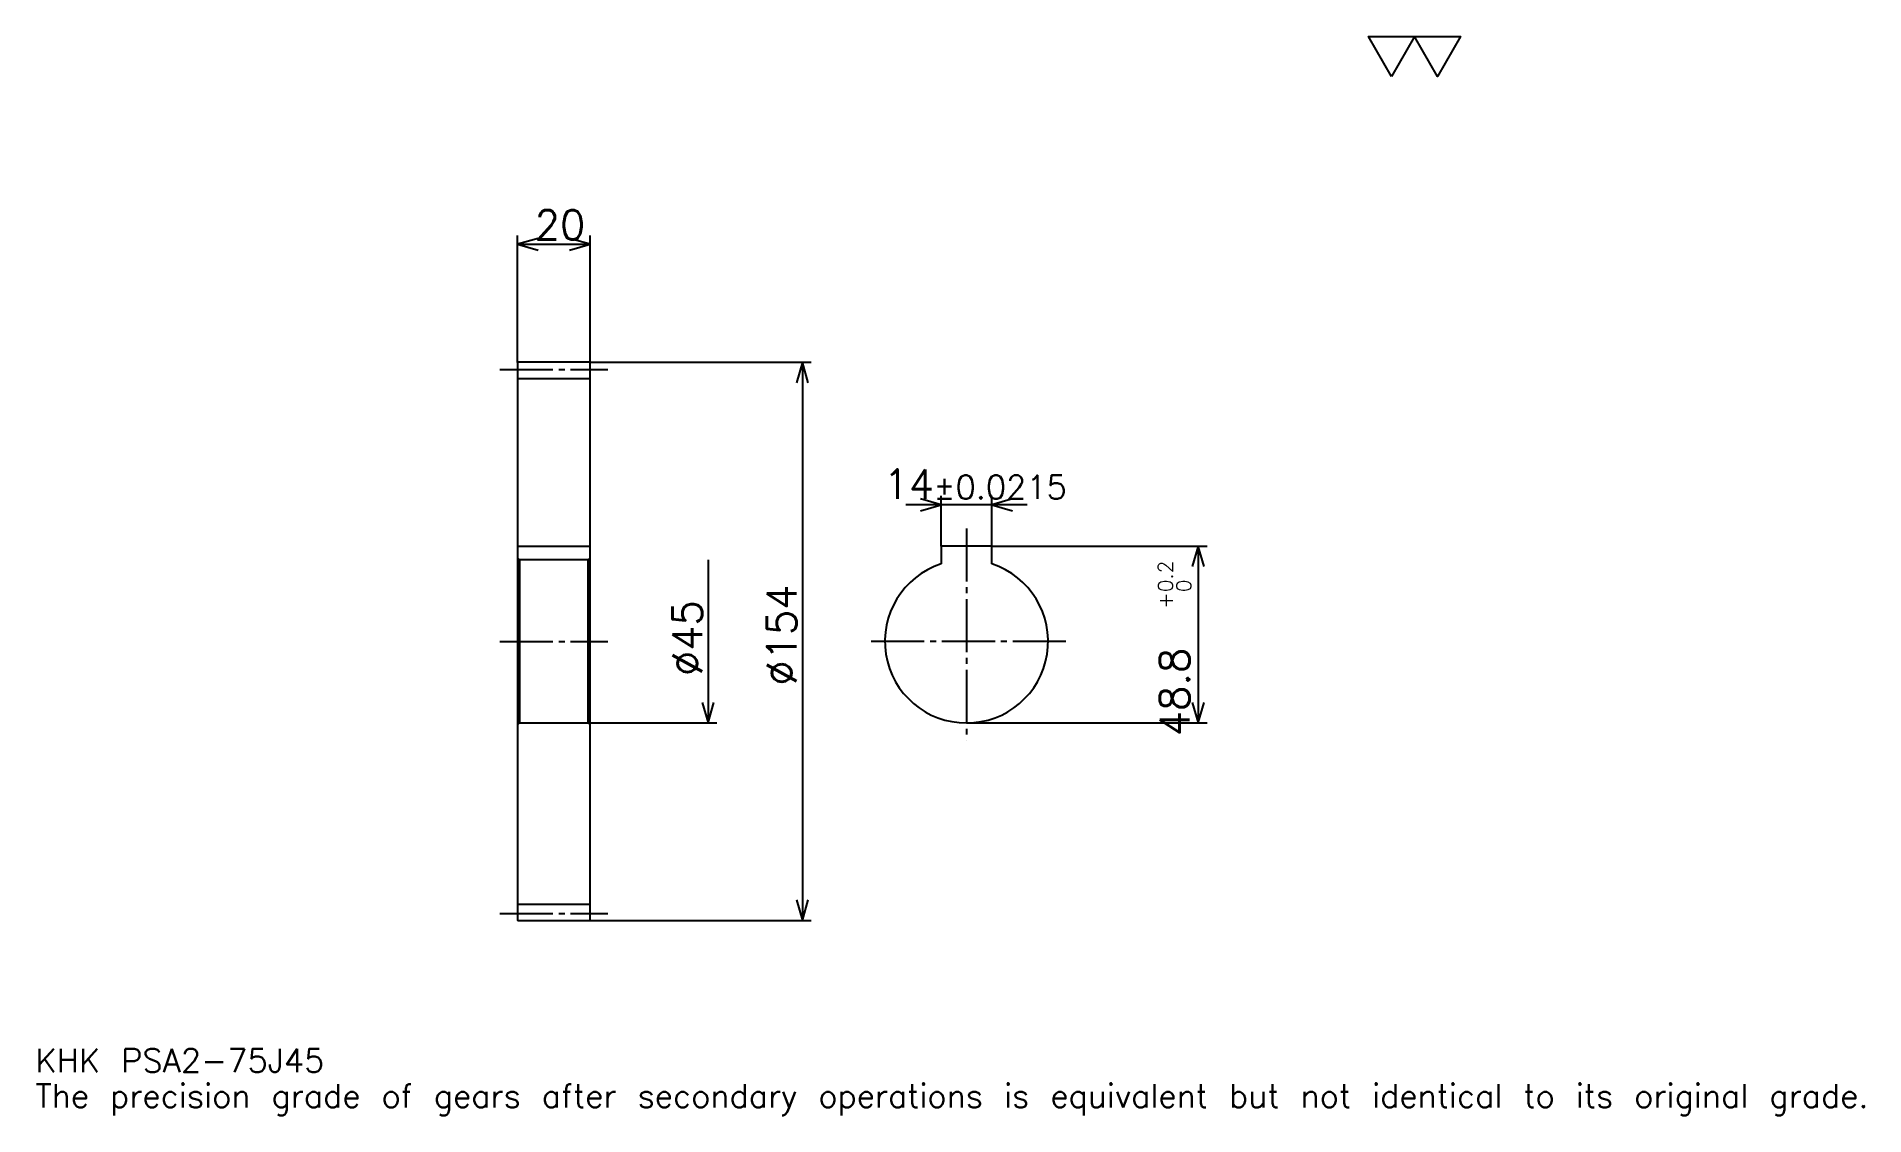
# Model space of a CAD drawing. Extents: x 17 to 520, y 6 to 303.
import ezdxf

# ---------------------------------------------------------------- set-up
doc = ezdxf.new("R2010")
doc.units = 0
doc.linetypes.add('DASHDOT', pattern=[19.5, 14.625, -1.625, 1.625, -1.625])
doc.layers.get('0').update_dxf_attribs({"linetype": 'CONTINUOUS'})
doc.layers.add('DASHDOT', color=6, linetype='DASHDOT')
doc.styles.add('KANJI', font='TXT', dxfattribs={"bigfont": 'BIGFONT'})

msp = doc.modelspace()

# ---------------------------------------------------------------- linework, layer by layer
at = {"color": 5}
for p, q in [((149.125, 213.6875), (149.125, 248.625)), ((169.125, 213.6875), (169.125, 248.625)), ((149.125, 246.1875), (169.125, 246.1875)), ((149.125, 213.587494), (149.125, 213.6875)), ((169.024994, 213.6875), (169.125, 213.6875)), ((169.125, 213.6875), (230.0625, 213.6875)), ((169.125, 213.587494), (169.125, 213.6875)), ((227.625, 213.6875), (227.625, 59.6875)), ((265.875, 162.987503), (265.875, 176.800003)), ((279.875, 162.987503), (279.875, 176.800003)), ((289.625, 174.362503), (256.125, 174.362503)), ((279.875, 162.987503), (339.1875, 162.987503)), ((336.75, 162.987503), (336.75, 114.1875)), ((201.625, 159.1875), (201.625, 114.1875)), ((169.125, 114.1875), (204.0625, 114.1875)), ((272.875, 114.1875), (339.1875, 114.1875)), ((169.024994, 59.6875), (169.125, 59.6875)), ((169.125, 59.6875), (230.0625, 59.6875))]:
    msp.add_line(p, q, dxfattribs=at)
at = {"color": 4}
for p, q in [((149.125, 209.1875), (169.125, 209.1875)), ((149.125, 162.987503), (169.125, 162.987503)), ((169.125, 159.6875), (168.625, 159.1875)), ((149.125, 113.6875), (149.625, 114.1875)), ((169.125, 113.6875), (168.625, 114.1875)), ((149.125, 64.1875), (169.125, 64.1875))]:
    msp.add_line(p, q, dxfattribs=at)
at = {"color": 7}
msp.add_lwpolyline([(390, 292.5), (383.662506, 303.484985), (409.012512, 303.484985), (402.674988, 292.5), (396.337494, 303.484985), (390, 292.5)], dxfattribs=at)
at = {"color": 5}
for points in [[(154.8125, 247.8125), (149.125, 246.1875), (154.8125, 244.5625)], [(163.4375, 244.5625), (169.125, 246.1875), (163.4375, 247.8125)], [(229.25, 208), (227.625, 213.6875), (226, 208)], [(260.1875, 172.737503), (265.875, 174.362503), (260.1875, 175.987503)], [(285.5625, 175.987503), (279.875, 174.362503), (285.5625, 172.737503)], [(338.375, 157.300003), (336.75, 162.987503), (335.125, 157.300003)], [(200, 119.875), (201.625, 114.1875), (203.25, 119.875)], [(335.125, 119.875), (336.75, 114.1875), (338.375, 119.875)], [(226, 65.375), (227.625, 59.6875), (229.25, 65.375)]]:
    msp.add_lwpolyline(points, dxfattribs=at)
at = {"color": 4}
for points in [[(149.125, 113.6875), (149.125, 59.787498), (149.225006, 59.6875), (169.024994, 59.6875), (169.125, 59.787498), (169.125, 213.587494), (169.024994, 213.6875), (149.225006, 213.6875), (149.125, 213.587494), (149.125, 113.6875)], [(279.875, 158.070908), (279.875, 162.987503), (265.875, 162.987503), (265.875, 158.070908)], [(149.125, 159.6875), (149.625, 159.1875), (149.625, 114.1875), (168.625, 114.1875), (168.625, 159.1875), (149.625, 159.1875)]]:
    msp.add_lwpolyline(points, dxfattribs=at)
msp.add_arc((272.875, 136.6875), 22.5, 108.12620381, 71.87379619, dxfattribs=at)
at = {"layer": 'DASHDOT', "color": 7}
for p, q in [((144.25, 211.6875), (174, 211.6875)), ((272.875, 167.862503), (272.875, 109.3125)), ((144.25, 136.6875), (174, 136.6875)), ((300.25, 136.6875), (245.5, 136.6875)), ((144.25, 61.6875), (174, 61.6875))]:
    msp.add_line(p, q, dxfattribs=at)

# ---------------------------------------------------------------- texts
at = {"color": 7, "style": 'KANJI'}
for s, height, p in [('20', 8.125, (153.84375, 247.487503)), ('14', 8.125, (250.009644, 175.987503)), ('%%p0.0215', 6.5, (263.739899, 175.987503)), ('KHK PSA2-75J45', 6.5, (16.25, 17.875)), ('The precision grade of gears after secondary operations is equivalent but not identical to its original grade.', 6.5, (16.25, 8.125))]:
    msp.add_text(s, height=height, dxfattribs=at).set_placement(p)
for s, height, p in [('0.2', 4.0625, (329.762512, 150.258423)), ('%%c154', 8.125, (226, 124.5)), ('0', 4.0625, (334.799988, 150.258423)), ('%%c45', 8.125, (200, 127.140625)), ('+', 4.0625, (329.762512, 145.708435)), ('48.8', 8.125, (334.3125, 110.540215))]:
    msp.add_text(s, height=height, rotation=90, dxfattribs=at).set_placement(p)

doc.saveas('drawing.dxf')
